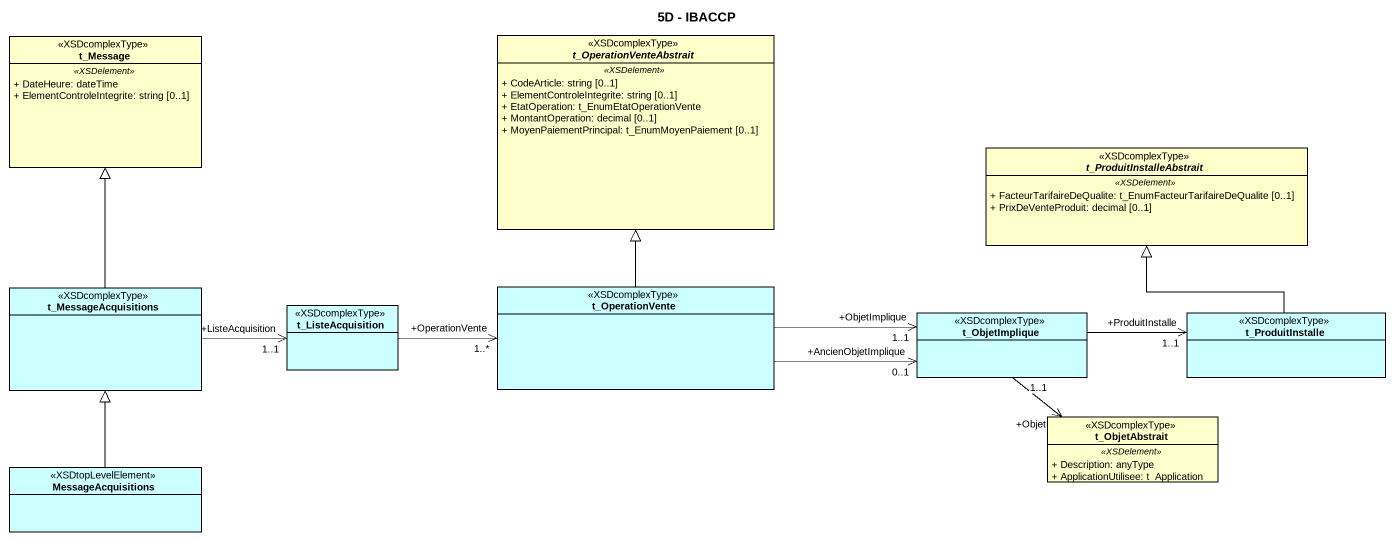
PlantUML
@startuml
title 5D - IBACCP
hide circle
hide empty members
skinparam classAttributeIconSize 0
class t_Message <<XSDcomplexType>> {
  .. <<XSDelement>> ..
  + DateHeure: dateTime
  + ElementControleIntegrite: string [0..1]
}
abstract class t_OperationVenteAbstrait <<XSDcomplexType>> {
  .. <<XSDelement>> ..
  + CodeArticle: string [0..1]
  + ElementControleIntegrite: string [0..1]
  + EtatOperation: t_EnumEtatOperationVente
  + MontantOperation: decimal [0..1]
  + MoyenPaiementPrincipal: t_EnumMoyenPaiement [0..1]
}
abstract class t_ProduitInstalleAbstrait <<XSDcomplexType>> {
  .. <<XSDelement>> ..
  + FacteurTarifaireDeQualite: t_EnumFacteurTarifaireDeQualite [0..1]
  + PrixDeVenteProduit: decimal [0..1]
}
class t_MessageAcquisitions <<XSDcomplexType>> #CCFFFF
class t_ListeAcquisition <<XSDcomplexType>> #CCFFFF
class t_OperationVente <<XSDcomplexType>> #CCFFFF
class t_ObjetImplique <<XSDcomplexType>> #CCFFFF
class t_ProduitInstalle <<XSDcomplexType>> #CCFFFF
class t_ObjetAbstrait <<XSDcomplexType>> {
  .. <<XSDelement>> ..
  + Description: anyType
  + ApplicationUtilisee: t_Application
}
class MessageAcquisitions <<XSDtopLevelElement>> #CCFFFF
t_MessageAcquisitions -up-|> t_Message
t_MessageAcquisitions -right-> "+ListeAcquisition\n1..1" t_ListeAcquisition
t_ListeAcquisition -right-> "+OperationVente\n1..*" t_OperationVente
t_OperationVente -up-|> t_OperationVenteAbstrait
t_OperationVente -right-> "+AncienObjetImplique\n0..1" t_ObjetImplique
t_OperationVente -right-> "+ObjetImplique\n1..1" t_ObjetImplique
t_ObjetImplique -right-> "+ProduitInstalle\n1..1" t_ProduitInstalle
t_ObjetImplique --> "+Objet\n1..1" t_ObjetAbstrait
t_ProduitInstalle -up-|> t_ProduitInstalleAbstrait
MessageAcquisitions -up-|> t_MessageAcquisitions
@enduml
